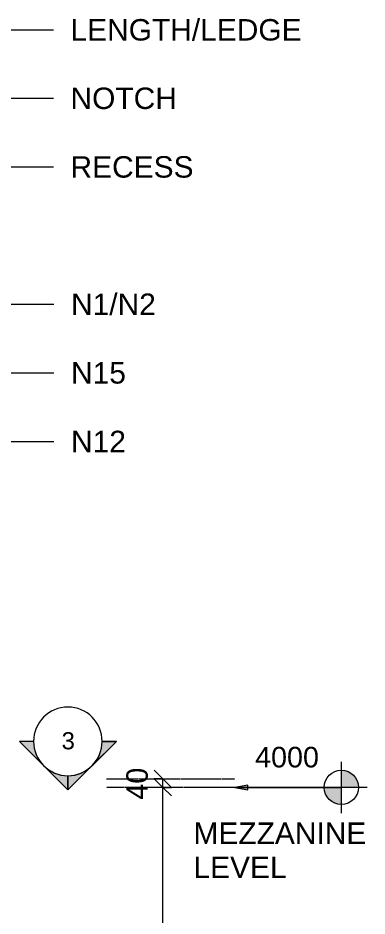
# Model space of a CAD drawing. Header units: millimetres. Extents: x -17705 to -6040, y -2219 to 7366.
# Drawn here: x -11861 to -10231, y 3060 to 7249 of the extents above; entities that cross this region are included whole.
import ezdxf

# ---------------------------------------------------------------- set-up
doc = ezdxf.new("R2010")
doc.units = ezdxf.units.MM
doc.linetypes.add('Overhead', pattern=[3.97, 2.38, -1.59])
for name, color, linetype, lineweight in [('A-ANNO-DIMS', 211, 'Continuous', 9), ('A-ANNO-DIMS-40', 211, 'Continuous', 9), ('A-FLOR-OVHD', 1, 'Overhead', 18), ('G-ANNO-DIMS', 111, 'Continuous', 9), ('G-ANNO-SYMB', 111, 'Continuous', 9), ('G-ANNO-TEXT', 231, 'Continuous', 9)]:
    doc.layers.add(name, color=color, linetype=linetype, lineweight=lineweight)
doc.styles.add('Arial', font='arial.ttf', dxfattribs={"height": 80})
doc.styles.add('Arial_1', font='arial.ttf', dxfattribs={"height": 100})
doc.styles.add('Arial_2', font='arial.ttf', dxfattribs={"height": 96})
doc.styles.add('Nirmala UI Semilight', font='NirmalaS.ttf', dxfattribs={"height": 100})
doc.dimstyles.new('Arrow_Filled_-_2_5_NI_UI', dxfattribs={"dimscale": 304.8, "dimtxt": 104.736395, "dimasz": 0.262467, "dimexe": 0.131234, "dimexo": 0.0625, "dimgap": 0.131234, "dimtad": 1, "dimdec": 4, "dimzin": 0, "dimdsep": 46, "dimtxsty": 'Nirmala UI Semilight', "dimblk1": 'OBLIQUE', "dimblk2": 'OBLIQUE', "dimsah": 1, "dimcen": 0.09, "dimazin": 0, "dimtfac": 1, "dimtdec": 4, "dimtix": 1, "dimtmove": 0, "dimatfit": 3, "dimfxl": 0.131234, "dimfxlon": 1, "dimtvp": 1, "dimtolj": 1, "dimtzin": 0, "dimarcsym": 2})

# ---------------------------------------------------------------- blocks, each defined once
blk = doc.blocks.new('DIMBLOCK64-Elevation Front')
at = {"layer": 'A-ANNO-DIMS-40'}
for p, q in [((-11184.2, 3660), (-11224.2, 3700)), ((-11184.2, 3660), (-11224.2, 3660)), ((-11184.2, -1395), (-11184.2, 3660)), ((-11184.2, 3660), (-11144.2, 3620)), ((-11184.2, 3660), (-11144.2, 3660)), ((-11184.2, -1395), (-11224.2, -1355)), ((-11184.2, -1395), (-11224.2, -1395)), ((-11184.2, -1395), (-11144.2, -1435)), ((-11184.2, -1395), (-11144.2, -1395))]:
    blk.add_line(p, q, dxfattribs=at)
at = {"layer": 'A-ANNO-DIMS-40', "color": 0, "insert": (-11354.7, 980.2), "char_height": 100, "width": 365.625, "attachment_point": 1, "rotation": 90, "line_spacing_factor": 1.142579, "style": 'Nirmala UI Semilight'}
blk.add_mtext('5055', dxfattribs=at)
blk = doc.blocks.new('_Oblique')
at = {"color": 0, "linetype": 'ByBlock', "lineweight": -2}
blk.add_line((-0.5, -0.5), (0.5, 0.5), dxfattribs=at)
blk = doc.blocks.new('DIMBLOCK65-Elevation Front')
at = {"layer": 'A-ANNO-DIMS-40'}
for p, q in [((-11184.2, 3700), (-11224.2, 3740)), ((-11184.2, 3700), (-11224.2, 3700)), ((-11184.2, 3660), (-11224.2, 3700)), ((-11184.2, 3660), (-11184.2, 3700)), ((-11184.2, 3700), (-11144.2, 3660)), ((-11184.2, 3700), (-11144.2, 3700)), ((-11184.2, 3660), (-11224.2, 3660)), ((-11184.2, 3660), (-11144.2, 3620)), ((-11184.2, 3660), (-11144.2, 3660))]:
    blk.add_line(p, q, dxfattribs=at)
at = {"layer": 'A-ANNO-DIMS-40', "color": 0, "insert": (-11354.7, 3602.9), "char_height": 100, "width": 185.098, "attachment_point": 1, "rotation": 90, "line_spacing_factor": 1.142579, "style": 'Nirmala UI Semilight'}
blk.add_mtext('40', dxfattribs=at)
blk = doc.blocks.new('Spot Elevations - M_Spot Elevation - Target Filled-10609-Elevation Front')
at = {"layer": 'G-ANNO-DIMS'}
h = blk.add_hatch(color=256, dxfattribs=at)
edge = h.paths.add_edge_path()
edge.add_line((-10350.8, 3660), (-10270.8, 3660))
edge.add_arc((-10350.8, 3660), 80, 0, 90)
edge.add_line((-10350.8, 3740), (-10350.8, 3660))
h = blk.add_hatch(color=256, dxfattribs=at)
edge = h.paths.add_edge_path()
edge.add_line((-10350.8, 3660), (-10430.8, 3660))
edge.add_arc((-10350.8, 3660), 80, 180, 270)
edge.add_line((-10350.8, 3580), (-10350.8, 3660))
for p, q in [((-10350.8, 3540), (-10350.8, 3780)), ((-10230.8, 3660), (-10910.8, 3660))]:
    blk.add_line(p, q, dxfattribs=at)
blk.add_circle((-10350.8, 3660), 80, dxfattribs=at)
blk = doc.blocks.new('Detail View - M_Section Head - Filled SHOP DWG-1002450-Elevation Front')
at = {"layer": 'G-ANNO-SYMB'}
h = blk.add_hatch(color=256, dxfattribs=at)
edge = h.paths.add_edge_path()
edge.add_line((-11853.8, -365.4), (-11787.6, -365.4))
edge.add_arc((-11627.6, -365.4), 160, 180, 225)
edge.add_line((-11740.7, -478.6), (-11853.8, -365.4))
h = blk.add_hatch(color=256, dxfattribs=at)
edge = h.paths.add_edge_path()
edge.add_line((-11401.3, -365.4), (-11514.4, -478.6))
edge.add_arc((-11627.6, -365.4), 160, 315, 360)
edge.add_line((-11467.6, -365.4), (-11401.3, -365.4))
h = blk.add_hatch(color=256, dxfattribs=at)
edge = h.paths.add_edge_path()
edge.add_line((-11627.6, -591.7), (-11740.7, -478.6))
edge.add_arc((-11627.6, -365.4), 160, 225, 270)
edge.add_line((-11627.6, -525.4), (-11627.6, -591.7))
h = blk.add_hatch(color=256, dxfattribs=at)
edge = h.paths.add_edge_path()
edge.add_line((-11627.6, -591.7), (-11627.6, -525.4))
edge.add_arc((-11627.6, -365.4), 160, 270, 315)
edge.add_line((-11514.4, -478.6), (-11627.6, -591.7))
for p, q in [((-11627.6, -591.7), (-11853.8, -365.4)), ((-11787.6, -365.4), (-11853.8, -365.4)), ((-11853.8, -365.4), (-11740.7, -478.6)), ((-11787.6, -365.4), (-11853.8, -365.4)), ((-11627.6, -591.7), (-11401.3, -365.4)), ((-11514.4, -478.6), (-11401.3, -365.4)), ((-11467.6, -365.4), (-11401.3, -365.4)), ((-11401.3, -365.4), (-11467.6, -365.4)), ((-11740.7, -478.6), (-11627.6, -591.7)), ((-11627.6, -591.7), (-11514.4, -478.6)), ((-11627.6, -525.4), (-11627.6, -591.7)), ((-11627.6, -591.7), (-11627.6, -525.4))]:
    blk.add_line(p, q, dxfattribs=at)
for start, end in [(360, 180), (180, 360), (180, 225), (315, 0), (225, 270), (270, 315)]:
    blk.add_arc((-11627.6, -365.4), 160, start, end, dxfattribs=at)

msp = doc.modelspace()

# ---------------------------------------------------------------- hatches: boundary and pattern name
at = {"layer": 'G-ANNO-DIMS'}
msp.add_hatch(color=256, dxfattribs=at).paths.add_polyline_path([(-10847.9305, 3660), (-10787.9305, 3649.42038), (-10787.9305, 3670.57962)])

# ---------------------------------------------------------------- linework, layer by layer
at = {"layer": 'A-FLOR-OVHD'}
for p, q in [((-11447.9305, 3700), (-10847.9305, 3700)), ((-10847.9305, 3660), (-11447.9305, 3660))]:
    msp.add_line(p, q, dxfattribs=at)
at = {"layer": 'G-ANNO-DIMS'}
for p, q in [((-10787.9305, 3670.57962), (-10847.9305, 3660)), ((-10847.9305, 3660), (-10787.9305, 3649.42038)), ((-10847.9305, 3660), (-10388.06753, 3660)), ((-10787.9305, 3649.42038), (-10787.9305, 3670.57962)), ((-10388.06753, 3660), (-10350.78116, 3660))]:
    msp.add_line(p, q, dxfattribs=at)
at = {"layer": 'G-ANNO-TEXT', "color": 7}
for p, q in [((-11970.48601, 7193.57187), (-11695.32767, 7193.57187)), ((-11970.48601, 6874.19687), (-11695.32767, 6874.19687)), ((-11970.48601, 6554.19687), (-11695.32767, 6554.19687)), ((-11967.99278, 5913.57187), (-11692.83445, 5913.57187)), ((-11967.99278, 5593.57187), (-11692.83445, 5593.57187)), ((-11967.99278, 5273.57187), (-11692.83445, 5273.57187))]:
    msp.add_line(p, q, dxfattribs=at)

# ---------------------------------------------------------------- block references
at = {"layer": 'G-ANNO-DIMS'}
msp.add_blockref('Spot Elevations - M_Spot Elevation - Target Filled-10609-Elevation Front', (0, 0), dxfattribs=at)
at = {"layer": 'G-ANNO-SYMB'}
msp.add_blockref('Detail View - M_Section Head - Filled SHOP DWG-1002450-Elevation Front', (0, 4240), dxfattribs=at)

# ---------------------------------------------------------------- texts
at = {"layer": 'G-ANNO-SYMB', "insert": (-11656.92827, 3917.62658), "char_height": 80, "width": 76.962, "attachment_point": 1, "style": 'Arial'}
msp.add_mtext('3', dxfattribs=at)
at = {"layer": 'G-ANNO-TEXT', "color": 7, "char_height": 100, "attachment_point": 1, "style": 'Arial_1'}
for s, insert, width in [('LENGTH/LEDGE', (-11615.32767, 7243.57187), 1305.14725), ('NOTCH', (-11615.32767, 6924.19687), 602.869), ('RECESS', (-11615.32767, 6604.19687), 692.658), ('N1/N2', (-11612.83445, 5963.57187), 477.80575), ('N15', (-11612.83445, 5643.57187), 307.848), ('N12', (-11612.83445, 5323.57187), 307.848), ('MEZZANINE', (-11041.23813, 3496.35142), 971.64525), ('LEVEL', (-11041.23813, 3337.60142), 522.70025)]:
    msp.add_mtext(s, dxfattribs=dict(at, insert=insert, width=width))

# ---------------------------------------------------------------- dimensions: what is measured, and where the dimension line sits
at = {"layer": 'A-ANNO-DIMS'}
for base, p1, p2, override, picture, middle in [((-11184.22718, 3700), (-11224.22718, 3660), (-11224.22718, 3700), {"dimpost": '<>', "dimfxl": 40}, 'DIMBLOCK65-Elevation Front', (-11275.90082, 3680)), ((-11184.22718, 3660), (-11224.22718, -1395), (-11224.22718, 3660), {"dimpost": '<>', "dimfxl": 5055}, 'DIMBLOCK64-Elevation Front', (-11275.90082, 1132.5))]:
    dim = msp.add_linear_dim(base=base, p1=p1, p2=p2, angle=90, dimstyle='Arrow_Filled_-_2_5_NI_UI', override=override, dxfattribs=at)
    dim.commit()
    dim.dimension.update_dxf_attribs({"geometry": picture, "text_midpoint": middle})

# ---------------------------------------------------------------- next in the draw order: texts
at = {"layer": 'G-ANNO-DIMS', "insert": (-10753.6552, 3849.15058), "char_height": 96, "width": 357.2976864, "attachment_point": 1, "line_spacing_factor": 0.941778, "style": 'Arial_2', "bg_fill": 3, "box_fill_scale": 0, "bg_fill_color": 256, "bg_fill_true_color": 3254780160, "bg_fill_transparency": 256}
msp.add_mtext('4000', dxfattribs=at)

doc.saveas('drawing.dxf')
